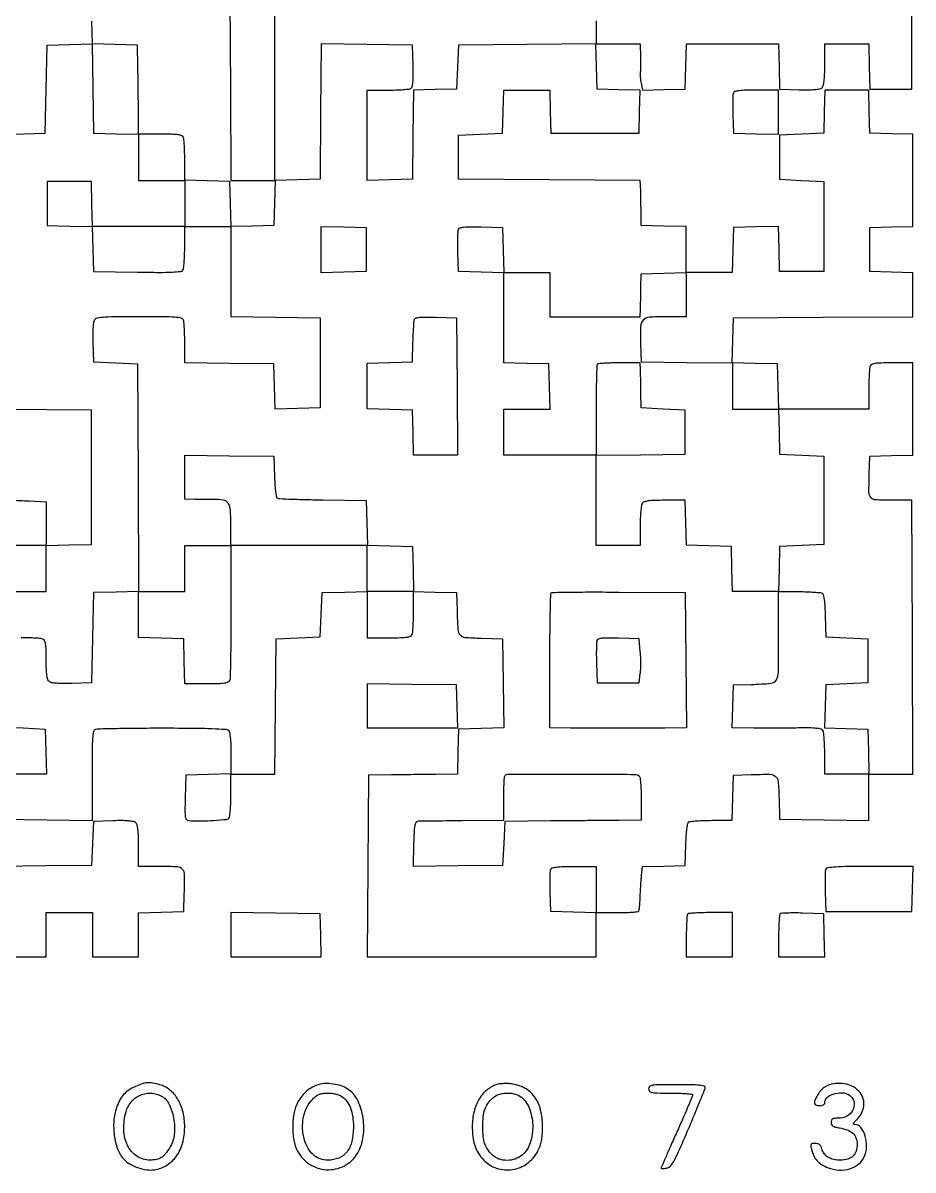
# Model space of a CAD drawing. Extents: x 179 to 1071, y 112 to 1107.
# Drawn here: x 647 to 1071, y 112 to 659 of the extents above; entities that cross this region are included whole.
import ezdxf

# ---------------------------------------------------------------- set-up
doc = ezdxf.new("R2010")
doc.units = 0

msp = doc.modelspace()

# ---------------------------------------------------------------- linework, layer by layer
for points in [[(636.5, 279.5), (658.25, 279.230498), (680, 278.960995), (680, 300.373509, -0.002042), (680.049558, 312.506316, -0.015887), (680.275555, 318.161601, -0.029979), (680.696053, 321.337131, -0.258752), (681.581787, 322.393011, -0.086115), (682.827192, 322.638475, -0.000928), (691.575525, 322.821697, -0.002895), (701.685605, 322.956116, -0.001876), (713.381787, 323, -0.002012), (727.933985, 322.941437, -0.007532), (737.074395, 322.730144, -0.005534), (743.428974, 322.416964, -0.183283), (744.8, 321.8, -0.150842), (745.32772, 320.800954, -0.01939), (745.688563, 318.376818, -0.018512), (745.925628, 315.088767, -0.008739), (746, 310.833832), (746, 301.067663), (735.25, 300.783832), (724.5, 300.5), (724.216168, 289.75, 0.003787), (724.096428, 283.38925, 0.03711), (724.265201, 280.711219, 0.117919), (724.770434, 279.415829, 0.228032), (725.716168, 278.879639, 0.018888), (731.670336, 278.70335, 0.015344), (738.050698, 278.95141, 0.00813), (743.904989, 279.454965, 0.229704), (745.166069, 280.234465, 0.115966), (745.484271, 281.149452, 0.007401), (745.737902, 283.992312, 0.010529), (745.920319, 287.423008, 0.007624), (745.984687, 291.25), (746, 301), (756.486147, 301), (766.972294, 301), (767.236147, 333.25), (767.5, 365.5), (778, 366), (788.5, 366.5), (789, 377), (789.5, 387.5), (800.25, 387.783832), (811, 388.067663), (811, 377.033832), (811, 366), (821.393011, 366, 0.005351), (826.960143, 366.059586, 0.030363), (829.913621, 366.30265, 0.063068), (831.601595, 366.76761, 0.205218), (832.393011, 367.581787, 0.072102), (832.632129, 368.638915, 0.005887), (832.821697, 371.475801, 0.007809), (832.955696, 374.880803, 0.005929), (833, 378.616771), (833, 388.069966), (843.25, 387.784983), (853.5, 387.5), (853.75078, 379, 0.008001), (854.167162, 369.85434, 0.165236), (855.196667, 367.34273, 0.196929), (857.49116, 366.190479, 0.012174), (865.2603, 365.784869), (875.5, 365.5), (875.769789, 344.284032), (876.039577, 323.068065), (865.269789, 322.784032), (854.5, 322.5), (854.216168, 311.75), (853.932337, 301), (843.716168, 300.878498, -0.000018), (839.011865, 300.822715, -0.00001), (833.269749, 300.754941, -0.00001), (827.453221, 300.686515, -0.000016), (822.5, 300.628498), (811.5, 300.5), (811.239377, 257.25), (810.978755, 214), (865.489377, 214), (920, 214), (920, 224.5), (920, 235), (929.940983, 235, 0.00746), (933.786464, 235.057378, 0.011518), (937.105837, 235.233054, 0.00599), (939.864695, 235.476159, 0.233445), (940.372299, 235.793375, 0.10677), (940.574085, 236.362294, 0.00702), (940.773561, 238.103455, 0.009921), (940.942349, 240.203897, 0.007236), (941.049745, 242.543375, -0.005029), (941.157143, 245.132315, -0.003738), (941.325846, 247.988754, -0.003778), (941.525526, 250.681363, -0.008533), (941.726907, 252.716215), (942.216955, 256.932429), (952.358477, 257.216215), (962.5, 257.5), (962.788805, 267.464966, -0.00836), (962.987032, 271.800174, -0.019108), (963.315749, 275.055937, -0.01918), (963.737468, 277.411, -0.199883), (964.288805, 278.199653, -0.117134), (965.171517, 278.504879, -0.006997), (967.998336, 278.747767, -0.010202), (971.406013, 278.922787, -0.007334), (975.216168, 278.984687), (984.932337, 279), (985.216168, 289.75), (985.5, 300.5), (994, 300.795054, -0.010012), (1002.86687, 300.925177, -0.174565), (1005.533568, 299.948742, -0.200378), (1006.781878, 297.54295, -0.013827), (1007.215131, 289.7397), (1007.5, 279.5), (1028.75, 279.230112), (1050, 278.960225), (1050, 289.980112), (1050, 301), (1060.507242, 301), (1071.014483, 301), (1070.757242, 366.25), (1070.5, 431.5), (1060.704844, 431.5, -0.013476), (1053.2306, 431.701484, -0.207462), (1050.977276, 432.826381, -0.175915), (1050.063646, 435.326274, -0.009205), (1050.204946, 444), (1050.5, 452.5), (1060.75, 452.784983), (1071, 453.069966), (1071, 475.034983), (1071, 497), (1061.106989, 497, 0.005748), (1055.836306, 496.939403, 0.031643), (1053.006334, 496.694689, 0.0653), (1051.381554, 496.227587, 0.201158), (1050.606989, 495.418213, 0.07203), (1050.367894, 494.361889, 0.005915), (1050.178303, 491.534475, 0.007831), (1050.044305, 488.140776, 0.005951), (1050, 484.418213), (1050, 475), (1028.533832, 475), (1007.067663, 475), (1006.783832, 485.75), (1006.5, 496.5), (995.716515, 496.784171), (984.93303, 497.068343), (985.216515, 507.784171), (985.5, 518.5), (1028.25, 518.760736), (1071, 519.021473), (1071, 529.475753), (1071, 539.930034), (1060.75, 540.215017), (1050.5, 540.5), (1050.5, 551), (1050.5, 561.5), (1060.75, 561.784983), (1071, 562.069966), (1071, 584), (1071, 605.930034), (1060.75, 606.215017), (1050.5, 606.5), (1050.215017, 616.75), (1049.930034, 627), (1039.5, 627), (1029.069966, 627), (1028.784983, 616.75), (1028.5, 606.5), (1018, 606), (1007.5, 605.5), (1007.5, 595), (1007.5, 584.5), (1018, 584), (1028.5, 583.5), (1028.5, 562), (1028.5, 540.5), (1018, 540.5), (1007.5, 540.5), (1007.215829, 551.283485), (1006.931657, 562.06697), (996.215829, 561.783485), (985.5, 561.5), (985.216168, 550.75), (984.932337, 540), (973.966168, 540), (963, 540), (963, 550.966168), (963, 561.932337), (952.25, 562.216168), (941.5, 562.5), (941.423623, 571, 0.001645), (941.381656, 574.418542, 0.001927), (941.31868, 577.660942, 0.001698), (941.24558, 580.401206, 0.011829), (941.173623, 581.739377), (941, 583.978755), (897.75, 584.239377), (854.5, 584.5), (854.5, 595), (854.5, 605.5), (865, 606), (875.5, 606.5), (875.784983, 616.75), (876.069966, 627), (887, 627), (897.930034, 627), (898.215017, 616.75), (898.5, 606.5), (919.5, 606.5), (940.5, 606.5), (940.784593, 616.714635), (941.069185, 626.92927), (930.784593, 627.214635), (920.5, 627.5), (920.216168, 638.25), (919.932337, 649), (930.466168, 649), (941, 649), (941.118483, 642.75, -0.003315), (941.149254, 640.253473, -0.004066), (941.143574, 637.92126, -0.003396), (941.109567, 635.962285, -0.029059), (941.037521, 635.088333, 0.045893), (941.000523, 634.328185, 0.011807), (941.082528, 633.100599, 0.011919), (941.243255, 631.698722, 0.011864), (941.470807, 630.303921), (942.103537, 626.931177), (952.301769, 627.215588), (962.5, 627.5), (962.783832, 638.25), (963.067663, 649), (985, 649), (1006.932337, 649), (1007.216168, 638.25), (1007.5, 627.5), (1016.850715, 627.211141, 0.009044), (1020.957683, 627.15859, 0.018924), (1024.150171, 627.296386, 0.020746), (1026.513859, 627.587315, 0.132968), (1027.600715, 628.083586, 0.154085), (1028.271246, 629.124417, 0.035127), (1028.685192, 631.205854, 0.024181), (1028.929838, 634.346734, 0.007345), (1029, 639.122445), (1029, 649), (1039.466168, 649), (1049.932337, 649), (1050.216168, 638.25), (1050.5, 627.5), (1060.5, 627.5), (1070.5, 627.5), (1070.5, 671)], [(920, 659.994162), (920, 649.027329), (887.25, 648.763664), (854.5, 648.5), (854, 638), (853.5, 627.5), (843.269787, 627.215235), (833.039573, 626.930471), (832.769787, 605.715235), (832.5, 584.5), (821.75, 584.216168), (811, 583.932337), (811, 605.466168), (811, 627), (820.75, 627.015313, 0.007755), (824.578609, 627.080714, 0.010675), (828.014355, 627.266219, 0.007585), (830.860149, 627.524351, 0.115445), (831.788231, 627.847958, 0.19692), (832.395734, 628.705135, 0.033714), (832.721018, 630.717063, 0.023663), (832.861823, 633.804805, 0.006827), (832.788231, 638.582645), (832.5, 648.5), (810.763879, 648.769464), (789.027758, 649.038927), (788.763879, 616.769464), (788.5, 584.5), (777.783492, 584.216508), (767.066984, 583.933016), (766.783492, 573.216508), (766.5, 562.5), (756.25, 562.215017), (746, 561.930034), (746, 540.484905), (746, 519.039775), (767.25, 518.769888), (788.5, 518.5), (788.5, 497), (788.5, 475.5), (777.784171, 475.216515), (767.068343, 474.93303), (766.784171, 485.716515), (766.5, 496.5), (745.25, 496.769888), (724, 497.039775), (724, 506.4381, 0.005963), (723.955694, 510.153043, 0.007843), (723.821697, 513.540317, 0.005931), (723.632094, 516.362347, 0.071989), (723.393011, 517.418213, 0.255374), (722.357196, 518.29836, 0.032173), (719.342637, 518.723005, 0.01672), (713.966476, 518.949924, 0.002187), (702.515456, 519, 0.002716), (691.987371, 518.942803, 0.013584), (686.090274, 518.71842, 0.018611), (682.40896, 518.340077, 0.186737), (681.083586, 517.600715, 0.132968), (680.587315, 516.513859, 0.020746), (680.296386, 514.150171, 0.018924), (680.15859, 510.957683, 0.009044), (680.211141, 506.850715), (680.5, 497.5), (691, 497), (701.5, 496.5), (701.758612, 442.25), (702.017225, 388), (713.008612, 388), (724, 388), (724, 399), (724, 410), (735, 410), (746, 410), (746, 419.428571, 0.016999), (745.750501, 426.765295, 0.124365), (744.668566, 430.080619, 0.206324), (742.40659, 431.631286, 0.059972), (738.097879, 431.951645, -0.005873), (735.994299, 431.880434, -0.003366), (733.455315, 431.841425, -0.003361), (730.90186, 431.836549, -0.005587), (728.75, 431.870953), (724, 432), (724, 442.519888), (724, 453.039775), (745.25, 452.769888), (766.5, 452.5), (766.786761, 442.704509, 0.007903), (766.983714, 438.337804, 0.021199), (767.304425, 435.243323, 0.023202), (767.719753, 433.107482, 0.253272), (768.286761, 432.479689, 0.075132), (769.227791, 432.298576, 0.001002), (775.165486, 432.071934, 0.002839), (782.055565, 431.861932, 0.001858), (790, 431.694476), (810.5, 431.338593), (810.783492, 420.702789), (811.066984, 410.066984), (821.783492, 409.783492), (832.5, 409.5), (832.783832, 398.75), (833.067663, 388), (822.033832, 388), (811, 388), (811, 398.999783), (811, 409.999567), (778.5, 409.970874), (746, 409.942181), (746, 378.552878, -0.001806), (745.956125, 366.407683, -0.002796), (745.821697, 355.919533, -0.000866), (745.638632, 346.831028, -0.086348), (745.393011, 345.581787, -0.20495), (744.602718, 344.767927, -0.063217), (742.919034, 344.302822, -0.030446), (739.973908, 344.059651, -0.005377), (734.426843, 344), (724.067663, 344), (723.783832, 354.75), (723.5, 365.5), (712.75, 365.783832), (702, 366.067663), (702, 377.067663), (702, 388.067663), (691.25, 387.783832), (680.5, 387.5), (680, 366), (679.5, 344.5), (670.149285, 344.211141, -0.009044), (666.042317, 344.15859, -0.018924), (662.849829, 344.296386, -0.020746), (660.486141, 344.587315, -0.132968), (659.399285, 345.083586, -0.151003), (658.735557, 346.100349, -0.036329), (658.319052, 348.093886, -0.025261), (658.071805, 351.072106, -0.008079), (658, 355.515456, 0.006325), (657.937985, 360.417502, 0.033385), (657.690975, 363.093468, 0.068138), (657.221211, 364.640217, 0.195813), (656.418213, 365.393011, 0.070743), (655.376012, 365.631718, 0.006418), (652.707441, 365.821697, 0.00822), (649.503985, 365.955665, 0.006339), (646.007033, 366)], [(640.955881, 431.55962, -0.009493), (649.89279, 431.212348), (658, 430.743029), (658, 420.337683), (658, 409.932337), (668.75, 410.216168), (679.5, 410.5), (679.5, 442.5), (679.5, 474.5), (637.061001, 474.761001, 0.001877)], [(636.5, 323.5), (647, 323), (657.5, 322.5), (657.783832, 311.75), (658.067663, 301), (648.156276, 301, 0.007801), (643.591418, 300.928778, 0.021334)], [(636, 214), (658, 214), (658, 224.5), (658, 235), (669, 235), (680, 235), (680, 224.5), (680, 214), (691, 214), (702, 214), (702, 224.466168), (702, 234.932337), (712.75, 235.216168), (723.5, 235.5), (723.795054, 244, 0.009927), (723.928151, 252.965089, 0.179688), (722.933469, 255.602972, 0.203196), (720.50249, 256.788355, 0.01319), (712.480948, 257), (702, 257), (702, 266.877555, 0.007345), (701.929838, 271.653266, 0.024181), (701.685192, 274.794146, 0.035127), (701.271246, 276.875583, 0.154085), (700.600715, 277.916414, 0.132968), (699.513859, 278.412685, 0.020746), (697.150171, 278.703614, 0.018924), (693.957683, 278.84141, 0.009044), (689.850715, 278.788859), (680.5, 278.5), (680, 268), (679.5, 257.5), (657.690244, 257.230331), (635.880488, 256.960662)]]:
    msp.add_lwpolyline(points, format="xyb")
for points in [[(745.5, 670.5), (745.760623, 627.25), (746.021245, 584), (756.510623, 584), (767, 584), (767, 627.480498), (767, 670.960995)], [(637.066961, 605.930773), (647.283481, 606.215387), (657.5, 606.5), (658, 627.5), (658.5, 648.5), (669.283485, 648.784171), (680.06697, 649.068343), (679.783485, 659.784171)], [(637.104519, 388), (647.55226, 388), (658, 388), (658, 399), (658, 410), (647.5, 410), (637, 410)]]:
    msp.add_lwpolyline(points)
for points in [[(680.230013, 627.784034), (680.5, 606.5), (691.25, 606.216168), (702, 605.932337), (702, 594.966168), (702, 584), (713, 584), (724, 584), (724, 573), (724, 562), (702.033832, 562), (680.067663, 562), (679.783832, 572.75), (679.5, 583.5), (669, 583.5), (658.5, 583.5), (658.5, 573), (658.5, 562.5), (669.216508, 562.216508), (679.933016, 561.933016), (680.216508, 551.216508), (680.5, 540.5), (701.428109, 540.22917, 0.002701), (711.928451, 540.150006, 0.012029), (718.091209, 540.285113, 0.012869), (722.095412, 540.572759, 0.230932), (723.162796, 541.22917, 0.115844), (723.482259, 542.147219, 0.007444), (723.73694, 544.990756, 0.010563), (723.920078, 548.422631, 0.007655), (723.984687, 552.25), (724, 562), (735.033832, 562), (746.067663, 562), (745.783832, 572.75), (745.5, 583.5), (734.75, 583.783832), (724, 584.067663), (724, 593.452044, 0.005972), (723.955693, 597.161644, 0.007852), (723.821697, 600.544413, 0.005942), (723.632085, 603.36267, 0.07196), (723.393011, 604.418213, 0.205218), (722.601595, 605.23239, 0.063068), (720.913621, 605.69735, 0.030363), (717.960143, 605.940414, 0.005351), (712.393011, 606), (702, 606), (701.925726, 616.75, 0.00076), (701.884622, 621.626468, 0.000454), (701.821651, 627.426563, 0.000454), (701.748445, 633.202906, 0.000788), (701.675726, 638), (701.5, 648.5), (690.730013, 648.784034), (679.960027, 649.068069)], [(985.42719, 625.670857, 0.080952), (985.238236, 624.761419, 0.005495), (985.152581, 622.111648, 0.007759), (985.13413, 618.934715, 0.005737), (985.208575, 615.420857), (985.5, 606.5), (996.25, 606.216168), (1007, 605.932337), (1007, 616.466168), (1007, 627), (996.468615, 627, 0.006172), (991.333082, 626.936605, 0.023783), (988.151337, 626.70634, 0.035152), (986.150677, 626.321414, 0.240491)], [(875.783832, 550.75), (876.067663, 540), (887.033832, 540), (898, 540), (898, 529.5), (898, 519), (919.5, 519), (941, 519), (941.153471, 522.75, 0.003032), (941.219104, 524.633143, 0.001098), (941.290215, 527.307812, 0.001088), (941.355269, 530.236536, 0.001296), (941.403471, 533), (941.5, 539.5), (952.25, 539.783832), (963, 540.067663), (963, 529.533832), (963, 519), (953.035184, 519, 0.018261), (945.254957, 518.715759, 0.189805), (942.423692, 517.354446, 0.180768), (941.207496, 514.394003, 0.016288), (941.211167, 506.243181), (941.5, 497.5), (963.25, 497.230498), (985, 496.960995), (985, 485.980498), (985, 475), (995.966168, 475), (1006.932337, 475), (1007.216168, 464.25), (1007.5, 453.5), (1018, 453), (1028.5, 452.5), (1028.5, 431.5), (1028.5, 410.5), (1018, 410), (1007.5, 409.5), (1007.216168, 398.75), (1006.932337, 388), (1016.716168, 387.984687, -0.007284), (1020.552258, 387.922791, -0.010144), (1023.981788, 387.747767, -0.006928), (1026.827306, 387.504931, -0.117316), (1027.711195, 387.199653, -0.199883), (1028.262532, 386.411, -0.01918), (1028.684251, 384.055937, -0.019108), (1029.012968, 380.800174, -0.00836), (1029.211195, 376.464966), (1029.5, 366.5), (1039.5, 366), (1049.5, 365.5), (1049.5, 355), (1049.5, 344.5), (1039.5, 344), (1029.5, 343.5), (1029.215407, 333.285365), (1028.930815, 323.07073), (1039.215407, 322.785365), (1049.5, 322.5), (1049.783832, 311.75), (1050.067663, 301), (1039.533832, 301), (1029, 301), (1028.984687, 310.75, 0.007993), (1028.917412, 314.581548, 0.010939), (1028.726302, 318.026457, 0.007917), (1028.45999, 320.877782, 0.114509), (1028.126581, 321.829429, 0.196609), (1027.220955, 322.472579, 0.032607), (1025.067193, 322.829141, 0.022473), (1021.717902, 323.009962, 0.006044), (1016.391893, 322.99349, -0.001772), (1011.475564, 322.936275, -0.001086), (1005.67828, 322.901944, -0.001088), (999.938622, 322.892906, -0.001939), (995.215017, 322.914061), (984.930034, 323), (985.215017, 333.25), (985.5, 343.5), (994, 343.75078, 0.01508), (1003.356495, 344.309578, 0.245296), (1005.922633, 345.957661, 0.127215), (1006.89242, 349.520888, 0.003164), (1007, 366.519052), (1007, 388), (996.033832, 388), (985.067663, 388), (984.783832, 398.75), (984.5, 409.5), (973.783492, 409.783492), (963.066984, 410.066984), (962.783492, 420.783492), (962.5, 431.5), (952.712919, 431.5, 0.00665), (947.739107, 431.433843, 0.028066), (944.767521, 431.187479, 0.048144), (942.919948, 430.74503, 0.170654), (941.978232, 430, 0.109035), (941.605034, 428.965489, 0.009918), (941.304487, 426.223437, 0.012476), (941.090353, 422.902151, 0.009445), (941.015313, 419.25), (941, 410), (930.5, 410), (920, 410), (920, 431.5), (920, 453), (898, 453), (876, 453), (876, 464), (876, 475), (887.033832, 475), (898.067663, 475), (897.783832, 485.75), (897.5, 496.5), (886.75, 496.783832), (876, 497.067663), (876, 518.5), (876, 539.932337), (865.25, 540.216168), (854.5, 540.5), (854.210159, 549.924983, -0.005535), (854.137174, 553.634259, -0.007531), (854.158783, 556.980936, -0.005233), (854.248144, 559.773814, -0.081166), (854.442274, 560.710164, -0.236652), (855.172333, 561.376284, -0.043922), (857.012272, 561.724596, -0.025951), (860.049899, 561.868732, -0.005823), (865.232115, 561.785181), (875.5, 561.5)], [(853.763664, 485.75), (854.027329, 453), (843.547496, 453), (833.067663, 453), (832.783832, 463.75), (832.5, 474.5), (821.75, 474.783832), (811, 475.067663), (811, 486), (811, 496.932337), (821.75, 497.216168), (832.5, 497.5), (832.766667, 507, -0.004189), (832.90275, 510.732729, -0.005749), (833.091865, 514.087261, -0.003808), (833.3039, 516.89297, -0.066208), (833.499258, 517.786422, -0.248111), (834.176044, 518.400559, -0.038292), (836.022257, 518.725001, -0.025174), (838.972404, 518.863975, -0.006513), (843.732592, 518.786422), (853.5, 518.5)], [(920.666667, 496.333333, 0.189794), (920.396103, 495.711281, 0.001219), (920.195833, 489.589991, 0.004646), (920.048092, 482.547035, 0.00292), (920, 474.313446), (920, 452.960225), (941.25, 453.230112), (962.5, 453.5), (962.5, 464), (962.5, 474.5), (952.004232, 475), (941.508464, 475.5), (941.410656, 483, 0.001346), (941.361728, 486.109764, 0.001305), (941.29563, 489.251562, 0.001287), (941.223153, 492.015135, 0.004825), (941.156424, 493.75), (941, 497), (931.166667, 497, 0.006327), (927.350087, 496.951706, 0.009526), (924.026042, 496.804167, 0.004912), (921.241448, 496.599886, 0.177413)], [(962.763853, 355.25), (963.027706, 323), (952.763853, 322.926805, -0.00126), (944.527276, 322.888824, -0.000694), (934.455126, 322.881746, -0.00058), (922.339842, 322.904102, -0.000334), (907.75, 322.957682), (898, 323), (898, 354.833333, -0.002001), (898.049029, 367.086392, -0.003231), (898.199888, 377.515513, -0.000593), (898.402981, 386.698691, -0.192864), (898.680468, 387.347135, -0.194926), (899.328722, 387.621499, -0.000608), (908.434599, 387.750224, -0.003285), (918.778546, 387.815907, -0.002034), (930.930468, 387.763802), (962.5, 387.5)], [(920.44275, 364.711405, 0.081149), (920.248444, 363.774362, 0.00524), (920.158923, 360.981301, 0.007536), (920.137209, 357.634347, 0.00554), (920.210159, 353.924983), (920.5, 344.5), (930.5, 344.5), (940.5, 344.5), (941.08534, 348.886315, 0.022863), (941.269448, 350.99849, 0.010307), (941.326793, 353.780045, 0.01018), (941.266834, 356.724741, 0.013684), (941.08534, 359.386315), (940.5, 365.5), (930.732592, 365.786422, 0.006215), (925.820487, 365.869374, 0.027145), (922.9185, 365.724677, 0.046335), (921.158442, 365.373938, 0.232847)], [(940.5, 300.234687, -0.205709), (940.899526, 299.555004, -0.008718), (941.207694, 296.718379, -0.013689), (941.427943, 293.249169, -0.009006), (941.5, 289.249187), (941.5, 278.998375), (931, 278.93878, 0.000384), (925.512826, 278.903423, 0.000114), (917.121875, 278.840998, 0.000114), (907.692912, 278.766548, 0.000123), (898.5, 278.689593), (876.5, 278.5), (876, 268), (875.5, 257.5), (854.215966, 257.230013), (832.931931, 256.960027), (833.215966, 267.730013, -0.005123), (833.423484, 273.395584, -0.028836), (833.739332, 276.406705, -0.060197), (834.221522, 278.068446, -0.276382), (835, 278.63465, -0.019076), (836.11052, 278.691758, -0.000367), (841.860938, 278.763631, -0.000887), (848.572988, 278.83069, -0.000594), (856.25, 278.88465), (876, 279), (876, 289.333333, -0.006022), (876.048276, 293.341612, -0.009111), (876.195833, 296.827083, -0.004516), (876.399803, 299.754503, -0.178563), (876.666667, 300.333333, -0.198958), (878.26812, 300.996512, -0.000342), (908.457896, 300.970528, -0.000409), (938.482982, 300.899539, -0.15893)], [(920, 245.966168), (920, 234.932337), (909.25, 235.216168), (898.5, 235.5), (898.210159, 244.924983, -0.005394), (898.136178, 248.631743, -0.007376), (898.154817, 251.970602, -0.005045), (898.239658, 254.758353, -0.081654), (898.428774, 255.674983, -0.241018), (899.150647, 256.322788, -0.034741), (901.157558, 256.706476, -0.023677), (904.342601, 256.936534, -0.00619), (909.468615, 257), (920, 257)], [(1029.428774, 255.674983, 0.081654), (1029.239658, 254.758353, 0.005045), (1029.154817, 251.970602, 0.007376), (1029.136178, 248.631743, 0.005394), (1029.210159, 244.924983), (1029.5, 235.5), (1050, 235.5), (1070.5, 235.5), (1070.783832, 246.25), (1071.067663, 257), (1050.502447, 257, 0.002631), (1039.97284, 256.944601, 0.013068), (1034.058858, 256.727711, 0.015137), (1030.329498, 256.379632, 0.277041)], [(963.666667, 234.333333, 0.177413), (963.400114, 233.758552, 0.004912), (963.195833, 230.973958, 0.009526), (963.048294, 227.649913, 0.006327), (963, 223.833333), (963, 214), (974, 214), (985, 214), (985, 224.5), (985, 235), (974.666667, 235, 0.006022), (970.658388, 234.951724, 0.009111), (967.172917, 234.804167, 0.004516), (964.245497, 234.600197, 0.178563)], [(1007.699448, 234.366114, 0.176241), (1007.420111, 233.767337, 0.005323), (1007.205463, 230.983588, 0.009942), (1007.050687, 227.652202, 0.006636), (1007, 223.833333), (1007, 214), (1018.034983, 214), (1029.069966, 214), (1028.784983, 224.25), (1028.5, 234.5), (1018.449448, 234.782781, 0.006672), (1014.547259, 234.840477, 0.010046), (1011.145783, 234.777033, 0.005301), (1008.300668, 234.636532, 0.183378)], [(700.5, 152.119269, 0.036795), (697.19864, 150.29839, 0.066111), (694.855608, 148.286028, 0.064399), (693.08026, 145.693931, 0.033192), (691.52633, 142.074627, 0.066372), (690.209907, 135.794801, 0.051644), (690.413202, 128.813598, 0.05349), (691.989294, 122.3504, 0.095065), (694.77633, 117.654467, 0.077315), (697.63874, 115.285813, 0.050122), (701.539933, 113.464413, 0.049767), (705.766914, 112.442575, 0.07177), (709.60794, 112.463916, 0.101998), (715.48311, 114.622799, 0.10028), (720.066933, 118.938915, 0.089426), (722.971811, 125.154367, 0.063918), (723.978038, 132.782119, 0.057337), (723.180141, 139.937374, 0.076938), (720.768307, 145.990315, 0.087556), (716.952516, 150.453, 0.104818), (712.056846, 153.000752, 0.02578), (708.695398, 153.75039, 0.061075), (706.138132, 153.867781, 0.06178), (703.646, 153.363822, 0.026893)], [(787.913572, 153.088032, 0.043551), (784.808671, 151.78729, 0.053381), (782.197327, 150.037233, 0.051857), (779.958743, 147.729023, 0.037807), (777.966289, 144.758934, 0.080713), (776.088742, 139.682147, 0.04624), (775.430339, 133.168504, 0.046081), (775.981837, 126.600698, 0.076477), (777.771438, 121.350772, 0.137841), (783.911721, 114.827212, 0.137869), (792.550827, 112.457764, 0.139094), (801.101657, 114.941957, 0.141127), (807.017284, 121.535703, 0.089253), (809.200183, 129.337891, 0.069113), (808.81807, 138.170076, 0.073197), (806.151531, 146.022146, 0.136771), (801.632872, 150.917881, 0.057429), (798.481391, 152.39708, 0.041831), (794.718785, 153.319831, 0.042669), (790.979127, 153.588038, 0.074132)], [(872.619302, 153.009332, 0.101052), (867.924496, 150.40651, 0.082458), (864.222329, 145.998754, 0.073921), (861.845683, 140.158824, 0.058899), (861.021962, 133.399223, 0.028312), (861.299706, 128.164657, 0.05221), (862.203832, 124.003347, 0.059317), (863.845623, 120.486473, 0.050157), (866.349001, 117.230679, 0.122147), (872.637919, 113.182008, 0.121021), (880.11264, 112.522314, 0.118884), (887.144154, 115.40854, 0.115104), (892.186485, 121.210771, 0.033372), (893.297432, 123.701679, 0.040252), (893.986391, 126.168563, 0.033099), (894.353938, 129.076924, 0.014112), (894.476822, 133, 0.059257), (893.539736, 141.092446, 0.100241), (890.683539, 147.263584, 0.112896), (885.941926, 151.361184, 0.090534), (879.494902, 153.406823, 0.026454), (877.754534, 153.53546, 0.01966), (875.827297, 153.499933, 0.019991), (874.007082, 153.321487, 0.041799)], [(1031.211912, 152.916156, 0.054075), (1029.738826, 152.290989, 0.04158), (1028.288553, 151.314664, 0.040778), (1026.989306, 150.086857, 0.046184), (1025.96565, 148.711538, 0.023561), (1024.42653, 145.897076, 0.137507), (1024.127166, 144.252091, 0.279496), (1024.810329, 143.331398, 0.09714), (1026.5, 143, 0.048868), (1027.481611, 143.096168, 0.074706), (1028.28532, 143.384501, 0.098327), (1028.81249, 143.819249, 0.172986), (1029, 144.345012, -0.229775), (1030.313401, 147.052139, -0.106446), (1033.912177, 148.814067, -0.096561), (1038.220489, 149.032538, -0.162287), (1041.428571, 147.428571, -0.168979), (1042.960317, 144.262491, -0.159517), (1042.24471, 140.74244, -0.140085), (1039.450165, 138.002642, -0.124931), (1035.5, 137, 0.022557), (1033.679832, 136.917843, 0.107002), (1032.6901, 136.607987, 0.176601), (1032.17836, 136.006071, 0.088985), (1032, 135.011818, 0.110164), (1032.223045, 134.011767, 0.139825), (1032.841952, 133.301445, 0.083343), (1034.017221, 132.790758, 0.021265), (1036.058631, 132.374634, -0.048256), (1039.802427, 131.398714, -0.098755), (1042.38106, 129.82373, -0.11808), (1043.8765, 127.592873, -0.089103), (1044.4, 124.678579, -0.075881), (1043.893611, 121.361043, -0.12372), (1042.415512, 118.945494, -0.122003), (1039.953685, 117.494226, -0.072593), (1036.567519, 117, -0.053675), (1033.250815, 117.357078, -0.083577), (1030.588333, 118.424405, -0.096724), (1028.689452, 120.161309, -0.098105), (1027.595211, 122.476671, 0.052931), (1027.159022, 123.665457, 0.109279), (1026.543434, 124.434336, 0.112241), (1025.673016, 124.859562, 0.057785), (1024.461896, 125, 0.033461), (1023.071479, 124.906846, 0.216193), (1022.490214, 124.542724, 0.184963), (1022.329991, 123.824692, 0.023809), (1022.639136, 122.25, 0.04839), (1023.732452, 119.141152, 0.074038), (1025.301941, 116.75956, 0.073103), (1027.513304, 114.918173, 0.045933), (1030.537978, 113.432346, 0.078086), (1035.750494, 112.327043, 0.085502), (1040.880981, 112.932623, 0.093907), (1045.132274, 115.120794, 0.120747), (1047.845874, 118.561076, 0.100589), (1048.936168, 123.280863, 0.078656), (1048.250453, 128.506736, 0.092155), (1046.17903, 132.572022, 0.233024), (1043.281397, 134, -0.158442), (1042.760092, 134.169447, -0.349853), (1042.655756, 134.547669, -0.091279), (1043.117148, 135.242803, -0.01384), (1044.313534, 136.414769, 0.174121), (1047.590039, 142.729898, 0.203978), (1045.811365, 149.191409, 0.170109), (1039.464385, 153.195005, 0.130501)], [(712.326688, 147.897012, -0.168196), (716.307679, 144.107219, -0.074164), (718.68431, 137.138399, -0.070623), (718.993565, 129.332813, -0.111975), (716.869681, 123.017684, -0.03057), (714.746292, 119.97034, -0.084733), (712.809754, 118.23018, -0.094616), (710.537415, 117.337551, -0.044506), (707.384859, 117.031803, -0.149205), (701.225559, 118.859731, -0.133357), (696.811245, 123.883371, -0.107816), (694.957561, 131.426359, -0.074408), (696.034833, 140.185724, -0.105712), (698.415029, 144.740341, -0.109565), (702.423718, 147.853677, -0.110213), (707.352541, 148.968997, -0.108048)], [(798.783205, 147.439296, -0.080259), (801.233578, 145.057599, -0.067716), (802.982603, 141.887829, -0.057325), (804.024773, 137.881021, -0.034998), (804.366848, 133, -0.053292), (803.617567, 125.990016, -0.109725), (801.321814, 121.004557, -0.132988), (797.48322, 118.04839, -0.098271), (792.200571, 117, -0.087552), (788.493978, 117.654056, -0.090903), (785.289168, 119.53451, -0.084222), (782.779531, 122.570216, -0.06307), (781.099851, 126.578803, -0.054337), (780.187114, 132.154673, -0.062841), (780.573196, 137.520358, -0.067357), (782.221306, 142.303, -0.079927), (785.017351, 146.171197, -0.035588), (786.642858, 147.580427, -0.067087), (788.156162, 148.42518, -0.064058), (789.886274, 148.86182, -0.029827), (792.200571, 149, -0.03132), (794.031181, 148.885218, -0.026896), (795.930416, 148.541543, -0.0278), (797.62381, 148.039196, -0.066861)], [(883.885708, 147.3675, -0.148939), (888.134696, 141.938612, -0.084585), (889.80328, 133.690619, -0.083975), (888.648257, 125.295084, -0.142711), (884.747242, 119.440772, -0.091748), (881.432703, 117.55827, -0.083951), (877.557297, 116.908868, -0.085637), (873.751967, 117.571252, -0.101398), (870.635837, 119.461691, -0.053961), (868.403054, 122.030292, -0.069573), (866.99196, 124.816284, -0.05758), (866.235762, 128.281193, -0.024966), (866, 133, -0.024966), (866.235762, 137.718807, -0.05758), (866.99196, 141.183716, -0.069573), (868.403054, 143.969708, -0.053961), (870.635837, 146.538309, -0.101052), (873.452656, 148.249807, -0.070634), (877.102713, 149.003148, -0.070371), (880.833216, 148.711541, -0.098439)], [(945, 151, 0.193568), (945.439694, 149.906793, 0.15568), (946.5625, 149.297619, 0.043488), (949.033032, 149.046494, 0.003595), (955.5, 149, -0.008094), (959.525953, 148.934825, -0.013429), (962.915625, 148.733816, -0.007034), (965.676699, 148.456353, -0.381141), (966, 148.093842, -0.099724), (965.865279, 147.425095, -0.000838), (963.796875, 142.522742, -0.00293), (961.374716, 136.900643, -0.001879), (958.5, 130.40087, 0.000776), (955.624622, 123.938181, 0.001258), (953.203125, 118.435481, 0.000156), (951.059838, 113.527381, 0.103217), (951, 113.240605, 0.385553), (951.119813, 113.108324, 0.01917), (951.755723, 113.069805, 0.022695), (952.586202, 113.089092, 0.013445), (953.572673, 113.183578, 0.178899), (955.30171, 114.075907, 0.057685), (957.016532, 116.452367, 0.02339), (959.35686, 121.139993, 0.002679), (964.072673, 131.962819, 0.002359), (967.110842, 139.13187, 0.003607), (969.671348, 145.380294, 0.001299), (971.822171, 150.779364, 0.094404), (972, 151.712819, 0.354074), (971.470736, 152.366511, 0.028642), (969.127991, 152.726163, 0.019574), (965.246762, 152.943415, 0.004193), (958.5, 153, 0.00255), (950.03185, 152.956805, 0.034233), (946.9375, 152.712963, 0.130799), (945.538325, 152.109491, 0.22979)]]:
    msp.add_lwpolyline(points, format="xyb", close=True)
for points in [[(810.5, 551), (810.5, 540.5), (799.75, 540.216168), (789, 539.932337), (789, 551), (789, 562.067663), (799.75, 561.783832), (810.5, 561.5)], [(811, 333.519888), (811, 323), (832.534983, 323), (854.069966, 323), (853.784983, 333.25), (853.5, 343.5), (832.25, 343.769888), (811, 344.039775)], [(746, 224.519888), (746, 214), (767.534983, 214), (789.069966, 214), (788.784983, 224.25), (788.5, 234.5), (767.25, 234.769888), (746, 235.039775)]]:
    msp.add_lwpolyline(points, close=True)

doc.saveas('drawing.dxf')
